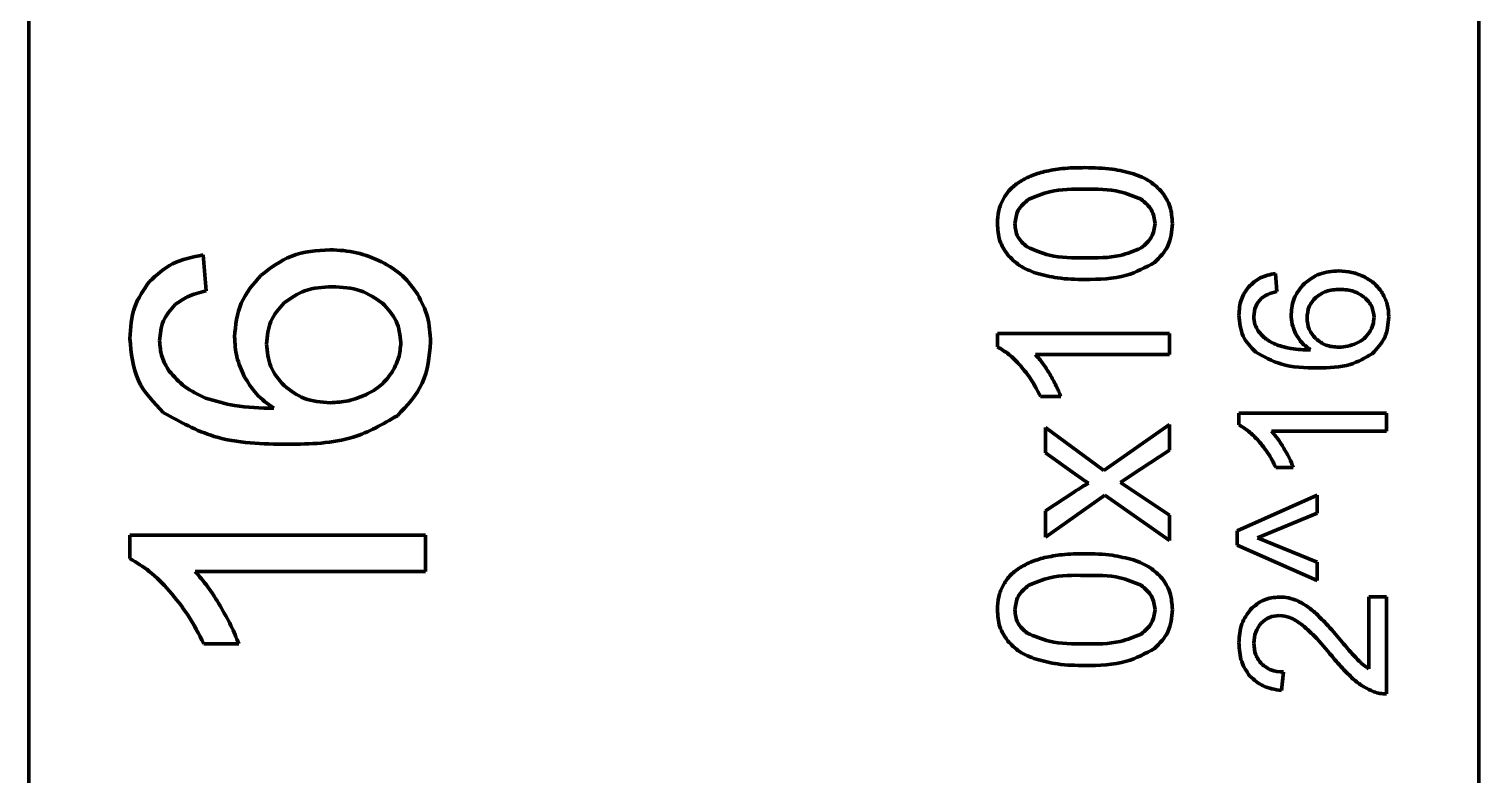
# Model space of a CAD drawing. Header units: millimetres. Extents: x 0 to 1189, y 0 to 841.
# Drawn here: x 372.85 to 402.85, y 400.29 to 415.72 of the extents above; entities that cross this region are included whole.
import ezdxf

# ---------------------------------------------------------------- set-up
doc = ezdxf.new("R2010")
doc.units = ezdxf.units.MM
doc.header["$LTSCALE"] = 0.75
doc.layers.add('Visible', color=7, linetype='Continuous', lineweight=70)

msp = doc.modelspace()

# ---------------------------------------------------------------- linework, layer by layer
at = {"layer": 'Visible', "extrusion": (-1e-16, -1, 0)}
for p, q in [((372.852, 123.899), (372.852, 673.232)), ((402.852, 123.899), (402.852, 673.232)), ((376.457, 411.045), (376.515, 410.301)), ((398.642, 410.661), (398.671, 410.29)), ((392.889, 409.144), (392.889, 409.424)), ((392.889, 409.424), (396.447, 409.424)), ((396.447, 409.424), (396.447, 408.989)), ((396.447, 408.989), (393.674, 408.989)), ((394.199, 408.119), (393.778, 408.119)), ((397.886, 407.531), (397.886, 407.771)), ((397.886, 407.771), (400.935, 407.771)), ((400.935, 407.771), (400.935, 407.399)), ((393.88, 406.956), (393.88, 407.476)), ((393.88, 407.476), (395.089, 406.588)), ((395.089, 406.588), (396.447, 407.543)), ((396.447, 407.543), (396.447, 407.009)), ((400.935, 407.399), (398.559, 407.399)), ((394.487, 406.523), (393.88, 406.956)), ((396.447, 407.009), (395.65, 406.482)), ((399.009, 406.653), (398.648, 406.653)), ((395.65, 406.482), (395.434, 406.342)), ((395.434, 406.342), (396.447, 405.667)), ((393.88, 405.754), (394.482, 406.149)), ((395.113, 406.078), (393.88, 405.211)), ((396.447, 405.14), (395.113, 406.078)), ((397.847, 405.344), (399.506, 406.079)), ((399.506, 406.079), (399.506, 405.704)), ((393.88, 405.211), (393.88, 405.754)), ((396.447, 405.667), (396.447, 405.14)), ((399.506, 405.704), (398.269, 405.193)), ((397.847, 405.044), (397.847, 405.344)), ((374.94, 404.767), (374.94, 405.249)), ((374.94, 405.249), (381.056, 405.249)), ((381.056, 405.249), (381.056, 404.501)), ((399.506, 404.313), (397.847, 405.044)), ((398.269, 405.193), (399.506, 404.696)), ((381.056, 404.501), (376.291, 404.501)), ((399.506, 404.696), (399.506, 404.313)), ((400.576, 402.488), (400.576, 403.977)), ((400.576, 403.977), (400.935, 403.977)), ((400.935, 403.977), (400.935, 401.97)), ((377.192, 403.005), (376.469, 403.005)), ((398.804, 402.424), (398.764, 402.041))]:
    msp.add_line(p, q, dxfattribs=at)
at = {"layer": 'Visible'}
for points, knots in [([(393.862, 412.77), (393.983, 412.793), (394.26, 412.846), (394.541, 412.849), (394.7, 412.85)], [0, 0, 0, 0, 0.03696178, 0.08429648, 0.08429648, 0.08429648, 0.08429648]), ([(394.7, 412.85), (394.888, 412.847), (395.229, 412.843), (395.559, 412.759), (395.706, 412.722)], [0, 0, 0, 0, 0.0564493, 0.10181, 0.10181, 0.10181, 0.10181]), ([(393.004, 412.195), (393.047, 412.264), (393.134, 412.404), (393.267, 412.501), (393.335, 412.55)], [0, 0, 0, 0, 0.02413357, 0.04898118, 0.04898118, 0.04898118, 0.04898118]), ([(393.335, 412.55), (393.413, 412.595), (393.58, 412.69), (393.764, 412.742), (393.862, 412.77)], [0, 0, 0, 0, 0.02705952, 0.05729504, 0.05729504, 0.05729504, 0.05729504]), ([(395.706, 412.722), (395.825, 412.676), (396.049, 412.59), (396.219, 412.419), (396.299, 412.339)], [0, 0, 0, 0, 0.03753988, 0.07125831, 0.07125831, 0.07125831, 0.07125831]), ([(394.7, 412.403), (394.453, 412.405), (394.05, 412.409), (393.68, 412.257), (393.537, 412.198)], [0, 0, 0, 0, 0.0730065, 0.1190831, 0.1190831, 0.1190831, 0.1190831]), ([(395.86, 412.198), (395.716, 412.257), (395.347, 412.409), (394.945, 412.405), (394.7, 412.403)], [0, 0, 0, 0, 0.0461337, 0.1188387, 0.1188387, 0.1188387, 0.1188387]), ([(396.299, 412.339), (396.36, 412.245), (396.487, 412.05), (396.501, 411.816), (396.508, 411.694)], [0, 0, 0, 0, 0.03284543, 0.06879529, 0.06879529, 0.06879529, 0.06879529]), ([(392.889, 411.694), (392.893, 411.785), (392.9, 411.959), (392.97, 412.118), (393.004, 412.195)], [0, 0, 0, 0, 0.02692746, 0.05173875, 0.05173875, 0.05173875, 0.05173875]), ([(393.537, 412.198), (393.453, 412.128), (393.292, 411.995), (393.263, 411.788), (393.249, 411.689)], [0, 0, 0, 0, 0.03148978, 0.06035276, 0.06035276, 0.06035276, 0.06035276]), ([(396.15, 411.694), (396.136, 411.792), (396.106, 411.997), (395.944, 412.129), (395.86, 412.198)], [0, 0, 0, 0, 0.02852723, 0.06005392, 0.06005392, 0.06005392, 0.06005392]), ([(393.097, 411.052), (393.036, 411.146), (392.909, 411.34), (392.896, 411.573), (392.889, 411.694)], [0, 0, 0, 0, 0.03274909, 0.06851516, 0.06851516, 0.06851516, 0.06851516]), ([(393.249, 411.689), (393.26, 411.594), (393.282, 411.402), (393.429, 411.275), (393.503, 411.211)], [0, 0, 0, 0, 0.02769224, 0.05597181, 0.05597181, 0.05597181, 0.05597181]), ([(395.861, 411.19), (395.945, 411.26), (396.106, 411.392), (396.136, 411.597), (396.15, 411.694)], [0, 0, 0, 0, 0.03146419, 0.05998375, 0.05998375, 0.05998375, 0.05998375]), ([(396.508, 411.694), (396.494, 411.534), (396.467, 411.221), (396.248, 410.998), (396.14, 410.889)], [0, 0, 0, 0, 0.04666463, 0.09101806, 0.09101806, 0.09101806, 0.09101806]), ([(375.343, 410.494), (375.495, 410.633), (375.813, 410.922), (376.236, 411.003), (376.457, 411.045)], [0, 0, 0, 0, 0.0604266, 0.1263891, 0.1263891, 0.1263891, 0.1263891]), ([(377.655, 410.627), (377.858, 410.781), (378.278, 411.099), (378.805, 411.135), (379.079, 411.153)], [0, 0, 0, 0, 0.0744046, 0.1546914, 0.1546914, 0.1546914, 0.1546914]), ([(379.079, 411.153), (379.265, 411.143), (379.635, 411.124), (379.976, 410.978), (380.144, 410.906)], [0, 0, 0, 0, 0.0556574, 0.1101696, 0.1101696, 0.1101696, 0.1101696]), ([(393.688, 410.668), (393.57, 410.714), (393.345, 410.801), (393.176, 410.972), (393.097, 411.052)], [0, 0, 0, 0, 0.03755127, 0.07122184, 0.07122184, 0.07122184, 0.07122184]), ([(393.503, 411.211), (393.655, 411.146), (394.035, 410.983), (394.45, 410.985), (394.7, 410.986)], [0, 0, 0, 0, 0.0491003, 0.1228677, 0.1228677, 0.1228677, 0.1228677]), ([(394.7, 410.986), (394.946, 410.983), (395.348, 410.979), (395.718, 411.131), (395.861, 411.19)], [0, 0, 0, 0, 0.0728558, 0.1189609, 0.1189609, 0.1189609, 0.1189609]), ([(380.144, 410.906), (380.298, 410.817), (380.598, 410.645), (380.8, 410.364), (380.898, 410.226)], [0, 0, 0, 0, 0.0524488, 0.1025426, 0.1025426, 0.1025426, 0.1025426]), ([(396.14, 410.889), (395.95, 410.788), (395.503, 410.548), (394.993, 410.542), (394.7, 410.539)], [0, 0, 0, 0, 0.063809, 0.1501974, 0.1501974, 0.1501974, 0.1501974]), ([(399.239, 410.452), (399.34, 410.529), (399.55, 410.688), (399.812, 410.705), (399.949, 410.714)], [0, 0, 0, 0, 0.03708767, 0.07710738, 0.07710738, 0.07710738, 0.07710738]), ([(399.949, 410.714), (400.042, 410.709), (400.226, 410.7), (400.396, 410.627), (400.48, 410.591)], [0, 0, 0, 0, 0.02774296, 0.0549151, 0.0549151, 0.0549151, 0.0549151]), ([(374.94, 409.316), (374.954, 409.541), (374.98, 409.972), (375.226, 410.326), (375.343, 410.494)], [0, 0, 0, 0, 0.0661607, 0.1266581, 0.1266581, 0.1266581, 0.1266581]), ([(377.105, 409.354), (377.128, 409.594), (377.175, 410.078), (377.495, 410.444), (377.655, 410.627)], [0, 0, 0, 0, 0.0705871, 0.1418791, 0.1418791, 0.1418791, 0.1418791]), ([(394.7, 410.539), (394.509, 410.541), (394.167, 410.546), (393.835, 410.63), (393.688, 410.668)], [0, 0, 0, 0, 0.0568131, 0.1023112, 0.1023112, 0.1023112, 0.1023112]), ([(398.087, 410.386), (398.163, 410.455), (398.321, 410.599), (398.532, 410.64), (398.642, 410.661)], [0, 0, 0, 0, 0.03012022, 0.06299987, 0.06299987, 0.06299987, 0.06299987]), ([(398.965, 409.818), (398.977, 409.937), (399, 410.178), (399.159, 410.361), (399.239, 410.452)], [0, 0, 0, 0, 0.0351848, 0.07072096, 0.07072096, 0.07072096, 0.07072096]), ([(400.48, 410.591), (400.557, 410.547), (400.706, 410.461), (400.807, 410.321), (400.856, 410.253)], [0, 0, 0, 0, 0.02614356, 0.0511133, 0.0511133, 0.0511133, 0.0511133]), ([(376.515, 410.301), (376.384, 410.27), (376.153, 410.214), (375.959, 410.078), (375.875, 410.019)], [0, 0, 0, 0, 0.03988184, 0.07049151, 0.07049151, 0.07049151, 0.07049151]), ([(379.124, 410.388), (378.93, 410.379), (378.565, 410.36), (378.268, 410.15), (378.129, 410.052)], [0, 0, 0, 0, 0.0570793, 0.1069887, 0.1069887, 0.1069887, 0.1069887]), ([(380.163, 410.048), (380.018, 410.147), (379.705, 410.36), (379.327, 410.379), (379.124, 410.388)], [0, 0, 0, 0, 0.0518199, 0.1112267, 0.1112267, 0.1112267, 0.1112267]), ([(380.898, 410.226), (380.975, 410.076), (381.131, 409.767), (381.15, 409.422), (381.16, 409.246)], [0, 0, 0, 0, 0.0501249, 0.1024728, 0.1024728, 0.1024728, 0.1024728]), ([(397.886, 409.799), (397.893, 409.911), (397.906, 410.126), (398.028, 410.302), (398.087, 410.386)], [0, 0, 0, 0, 0.03297835, 0.06313391, 0.06313391, 0.06313391, 0.06313391]), ([(398.352, 410.149), (398.305, 410.096), (398.212, 409.988), (398.199, 409.847), (398.193, 409.776)], [0, 0, 0, 0, 0.02068734, 0.0414735, 0.0414735, 0.0414735, 0.0414735]), ([(398.671, 410.29), (398.606, 410.274), (398.491, 410.246), (398.394, 410.178), (398.352, 410.149)], [0, 0, 0, 0, 0.01987946, 0.03513716, 0.03513716, 0.03513716, 0.03513716]), ([(399.476, 410.166), (399.423, 410.106), (399.316, 409.985), (399.302, 409.824), (399.294, 409.743)], [0, 0, 0, 0, 0.02332058, 0.04705666, 0.04705666, 0.04705666, 0.04705666]), ([(399.972, 410.333), (399.875, 410.328), (399.693, 410.319), (399.545, 410.214), (399.476, 410.166)], [0, 0, 0, 0, 0.0284517, 0.05332954, 0.05332954, 0.05332954, 0.05332954]), ([(400.489, 410.163), (400.417, 410.213), (400.261, 410.319), (400.072, 410.328), (399.972, 410.333)], [0, 0, 0, 0, 0.02583014, 0.05544198, 0.05544198, 0.05544198, 0.05544198]), ([(400.68, 409.758), (400.671, 409.834), (400.654, 409.991), (400.545, 410.105), (400.489, 410.163)], [0, 0, 0, 0, 0.02246438, 0.04595184, 0.04595184, 0.04595184, 0.04595184]), ([(400.856, 410.253), (400.894, 410.177), (400.972, 410.024), (400.981, 409.852), (400.986, 409.764)], [0, 0, 0, 0, 0.02498523, 0.05107849, 0.05107849, 0.05107849, 0.05107849]), ([(375.875, 410.019), (375.782, 409.912), (375.595, 409.697), (375.568, 409.413), (375.555, 409.271)], [0, 0, 0, 0, 0.04150257, 0.08320338, 0.08320338, 0.08320338, 0.08320338]), ([(378.129, 410.052), (378.023, 409.932), (377.809, 409.689), (377.78, 409.367), (377.766, 409.204)], [0, 0, 0, 0, 0.04678524, 0.09440427, 0.09440427, 0.09440427, 0.09440427]), ([(380.545, 409.233), (380.528, 409.387), (380.493, 409.701), (380.274, 409.93), (380.163, 410.048)], [0, 0, 0, 0, 0.04506763, 0.09218774, 0.09218774, 0.09218774, 0.09218774]), ([(399.064, 409.41), (399.035, 409.475), (398.978, 409.605), (398.969, 409.747), (398.965, 409.818)], [0, 0, 0, 0, 0.02128291, 0.04229661, 0.04229661, 0.04229661, 0.04229661]), ([(398.234, 409.035), (398.132, 409.139), (397.925, 409.352), (397.899, 409.648), (397.886, 409.799)], [0, 0, 0, 0, 0.04230123, 0.08630005, 0.08630005, 0.08630005, 0.08630005]), ([(398.193, 409.776), (398.196, 409.719), (398.204, 409.607), (398.263, 409.511), (398.292, 409.463)], [0, 0, 0, 0, 0.01690771, 0.03325625, 0.03325625, 0.03325625, 0.03325625]), ([(399.294, 409.743), (399.302, 409.662), (399.317, 409.5), (399.423, 409.376), (399.476, 409.314)], [0, 0, 0, 0, 0.02378698, 0.04757266, 0.04757266, 0.04757266, 0.04757266]), ([(400.588, 409.449), (400.615, 409.498), (400.667, 409.594), (400.676, 409.704), (400.68, 409.758)], [0, 0, 0, 0, 0.01657704, 0.03253626, 0.03253626, 0.03253626, 0.03253626]), ([(400.986, 409.764), (400.973, 409.616), (400.945, 409.323), (400.744, 409.11), (400.644, 409.004)], [0, 0, 0, 0, 0.04316115, 0.08555252, 0.08555252, 0.08555252, 0.08555252]), ([(375.638, 407.783), (375.435, 407.993), (375.019, 408.419), (374.967, 409.014), (374.94, 409.316)], [0, 0, 0, 0, 0.0848639, 0.1731336, 0.1731336, 0.1731336, 0.1731336]), ([(375.555, 409.271), (375.563, 409.156), (375.578, 408.931), (375.696, 408.738), (375.755, 408.643)], [0, 0, 0, 0, 0.03391991, 0.06671812, 0.06671812, 0.06671812, 0.06671812]), ([(377.304, 408.535), (377.246, 408.667), (377.131, 408.928), (377.113, 409.212), (377.105, 409.354)], [0, 0, 0, 0, 0.04269746, 0.08485476, 0.08485476, 0.08485476, 0.08485476]), ([(377.766, 409.204), (377.781, 409.042), (377.811, 408.717), (378.023, 408.468), (378.129, 408.344)], [0, 0, 0, 0, 0.0477209, 0.09543933, 0.09543933, 0.09543933, 0.09543933]), ([(380.36, 408.614), (380.414, 408.713), (380.52, 408.906), (380.537, 409.126), (380.545, 409.233)], [0, 0, 0, 0, 0.03325658, 0.06527373, 0.06527373, 0.06527373, 0.06527373]), ([(381.16, 409.246), (381.133, 408.949), (381.078, 408.362), (380.673, 407.933), (380.473, 407.721)], [0, 0, 0, 0, 0.0865891, 0.1716339, 0.1716339, 0.1716339, 0.1716339]), ([(398.292, 409.463), (398.342, 409.407), (398.447, 409.288), (398.591, 409.221), (398.667, 409.186)], [0, 0, 0, 0, 0.02229676, 0.04709502, 0.04709502, 0.04709502, 0.04709502]), ([(399.369, 409.08), (399.306, 409.127), (399.182, 409.217), (399.103, 409.347), (399.064, 409.41)], [0, 0, 0, 0, 0.02330235, 0.04523651, 0.04523651, 0.04523651, 0.04523651]), ([(399.476, 409.314), (399.543, 409.263), (399.683, 409.156), (399.859, 409.144), (399.951, 409.138)], [0, 0, 0, 0, 0.02475819, 0.05170759, 0.05170759, 0.05170759, 0.05170759]), ([(399.951, 409.138), (400.014, 409.142), (400.142, 409.149), (400.26, 409.196), (400.32, 409.22)], [0, 0, 0, 0, 0.01895755, 0.03799199, 0.03799199, 0.03799199, 0.03799199]), ([(400.32, 409.22), (400.374, 409.249), (400.48, 409.306), (400.553, 409.402), (400.588, 409.449)], [0, 0, 0, 0, 0.01835065, 0.03563978, 0.03563978, 0.03563978, 0.03563978]), ([(393.363, 408.757), (393.286, 408.839), (393.146, 408.99), (392.969, 409.096), (392.889, 409.144)], [0, 0, 0, 0, 0.03350902, 0.06143575, 0.06143575, 0.06143575, 0.06143575]), ([(393.674, 408.989), (393.726, 408.93), (393.838, 408.801), (393.927, 408.655), (393.974, 408.577)], [0, 0, 0, 0, 0.02354784, 0.05104854, 0.05104854, 0.05104854, 0.05104854]), ([(399.514, 408.71), (399.254, 408.714), (398.799, 408.72), (398.404, 408.94), (398.234, 409.035)], [0, 0, 0, 0, 0.0764424, 0.1338627, 0.1338627, 0.1338627, 0.1338627]), ([(398.667, 409.186), (398.766, 409.156), (398.994, 409.088), (399.233, 409.083), (399.369, 409.08)], [0, 0, 0, 0, 0.03085547, 0.07129031, 0.07129031, 0.07129031, 0.07129031]), ([(400.644, 409.004), (400.496, 408.918), (400.149, 408.718), (399.745, 408.713), (399.514, 408.71)], [0, 0, 0, 0, 0.050459, 0.1184528, 0.1184528, 0.1184528, 0.1184528]), ([(375.755, 408.643), (375.854, 408.53), (376.065, 408.291), (376.354, 408.157), (376.507, 408.087)], [0, 0, 0, 0, 0.04473129, 0.09448111, 0.09448111, 0.09448111, 0.09448111]), ([(379.822, 408.155), (379.932, 408.214), (380.145, 408.328), (380.29, 408.521), (380.36, 408.614)], [0, 0, 0, 0, 0.03681474, 0.07149986, 0.07149986, 0.07149986, 0.07149986]), ([(393.778, 408.119), (393.719, 408.235), (393.604, 408.463), (393.442, 408.661), (393.363, 408.757)], [0, 0, 0, 0, 0.03911937, 0.07637456, 0.07637456, 0.07637456, 0.07637456]), ([(377.915, 407.875), (377.788, 407.968), (377.541, 408.148), (377.382, 408.409), (377.304, 408.535)], [0, 0, 0, 0, 0.04674885, 0.09075263, 0.09075263, 0.09075263, 0.09075263]), ([(378.129, 408.344), (378.264, 408.241), (378.544, 408.026), (378.898, 408.003), (379.083, 407.991)], [0, 0, 0, 0, 0.0496695, 0.1037348, 0.1037348, 0.1037348, 0.1037348]), ([(393.974, 408.577), (394.02, 408.497), (394.105, 408.349), (394.169, 408.191), (394.199, 408.119)], [0, 0, 0, 0, 0.02753006, 0.05107997, 0.05107997, 0.05107997, 0.05107997]), ([(376.507, 408.087), (376.705, 408.027), (377.164, 407.889), (377.643, 407.88), (377.915, 407.875)], [0, 0, 0, 0, 0.0619017, 0.1430213, 0.1430213, 0.1430213, 0.1430213]), ([(379.083, 407.991), (379.21, 407.998), (379.466, 408.012), (379.703, 408.107), (379.822, 408.155)], [0, 0, 0, 0, 0.0380323, 0.07621886, 0.07621886, 0.07621886, 0.07621886]), ([(378.206, 407.131), (377.685, 407.139), (376.772, 407.153), (375.979, 407.594), (375.638, 407.783)], [0, 0, 0, 0, 0.1533573, 0.2685529, 0.2685529, 0.2685529, 0.2685529]), ([(380.473, 407.721), (380.176, 407.55), (379.479, 407.148), (378.67, 407.137), (378.206, 407.131)], [0, 0, 0, 0, 0.1012298, 0.2376378, 0.2376378, 0.2376378, 0.2376378]), ([(398.292, 407.2), (398.226, 407.27), (398.106, 407.399), (397.955, 407.49), (397.886, 407.531)], [0, 0, 0, 0, 0.02870716, 0.05263204, 0.05263204, 0.05263204, 0.05263204]), ([(398.648, 406.653), (398.597, 406.753), (398.498, 406.948), (398.36, 407.117), (398.292, 407.2)], [0, 0, 0, 0, 0.03351356, 0.06543015, 0.06543015, 0.06543015, 0.06543015]), ([(398.559, 407.399), (398.603, 407.348), (398.699, 407.238), (398.775, 407.113), (398.816, 407.045)], [0, 0, 0, 0, 0.02017349, 0.04373331, 0.04373331, 0.04373331, 0.04373331]), ([(398.816, 407.045), (398.855, 406.977), (398.928, 406.85), (398.983, 406.715), (399.009, 406.653)], [0, 0, 0, 0, 0.02358501, 0.04376026, 0.04376026, 0.04376026, 0.04376026]), ([(394.77, 406.327), (394.719, 406.361), (394.624, 406.425), (394.531, 406.492), (394.487, 406.523)], [0, 0, 0, 0, 0.01818785, 0.03440349, 0.03440349, 0.03440349, 0.03440349]), ([(394.482, 406.149), (394.534, 406.182), (394.629, 406.243), (394.726, 406.301), (394.77, 406.327)], [0, 0, 0, 0, 0.01869445, 0.03387931, 0.03387931, 0.03387931, 0.03387931]), ([(375.755, 404.102), (375.623, 404.243), (375.382, 404.502), (375.078, 404.684), (374.94, 404.767)], [0, 0, 0, 0, 0.0575918, 0.1055894, 0.1055894, 0.1055894, 0.1055894]), ([(393.335, 404.567), (393.413, 404.612), (393.58, 404.707), (393.764, 404.76), (393.862, 404.787)], [0, 0, 0, 0, 0.02705958, 0.05729507, 0.05729507, 0.05729507, 0.05729507]), ([(393.862, 404.787), (393.983, 404.811), (394.26, 404.863), (394.541, 404.866), (394.7, 404.867)], [0, 0, 0, 0, 0.03696178, 0.08429648, 0.08429648, 0.08429648, 0.08429648]), ([(394.7, 404.867), (394.888, 404.865), (395.229, 404.86), (395.559, 404.776), (395.706, 404.739)], [0, 0, 0, 0, 0.0564493, 0.10181, 0.10181, 0.10181, 0.10181]), ([(395.706, 404.739), (395.825, 404.694), (396.049, 404.607), (396.219, 404.437), (396.299, 404.356)], [0, 0, 0, 0, 0.03753988, 0.07125828, 0.07125828, 0.07125828, 0.07125828]), ([(376.291, 404.501), (376.379, 404.399), (376.572, 404.178), (376.724, 403.927), (376.806, 403.792)], [0, 0, 0, 0, 0.04047163, 0.08773694, 0.08773694, 0.08773694, 0.08773694]), ([(393.004, 404.212), (393.047, 404.281), (393.134, 404.421), (393.267, 404.518), (393.335, 404.567)], [0, 0, 0, 0, 0.02413349, 0.04898112, 0.04898112, 0.04898112, 0.04898112]), ([(394.7, 404.42), (394.453, 404.423), (394.05, 404.427), (393.68, 404.275), (393.537, 404.216)], [0, 0, 0, 0, 0.0730065, 0.1190832, 0.1190832, 0.1190832, 0.1190832]), ([(395.86, 404.216), (395.716, 404.275), (395.347, 404.426), (394.945, 404.422), (394.7, 404.42)], [0, 0, 0, 0, 0.0461337, 0.1188387, 0.1188387, 0.1188387, 0.1188387]), ([(376.469, 403.005), (376.367, 403.206), (376.169, 403.597), (375.89, 403.936), (375.755, 404.102)], [0, 0, 0, 0, 0.0672343, 0.1312648, 0.1312648, 0.1312648, 0.1312648]), ([(392.889, 403.712), (392.893, 403.802), (392.9, 403.976), (392.97, 404.136), (393.004, 404.212)], [0, 0, 0, 0, 0.02692746, 0.05173875, 0.05173875, 0.05173875, 0.05173875]), ([(393.537, 404.216), (393.453, 404.146), (393.292, 404.012), (393.263, 403.806), (393.249, 403.707)], [0, 0, 0, 0, 0.03148979, 0.06035273, 0.06035273, 0.06035273, 0.06035273]), ([(396.15, 403.712), (396.136, 403.809), (396.106, 404.014), (395.944, 404.146), (395.86, 404.216)], [0, 0, 0, 0, 0.0285272, 0.0600539, 0.0600539, 0.0600539, 0.0600539]), ([(396.299, 404.356), (396.36, 404.263), (396.487, 404.067), (396.501, 403.834), (396.508, 403.712)], [0, 0, 0, 0, 0.03284543, 0.06879529, 0.06879529, 0.06879529, 0.06879529]), ([(398.128, 403.718), (398.214, 403.793), (398.387, 403.942), (398.615, 403.963), (398.729, 403.973)], [0, 0, 0, 0, 0.03318337, 0.06672383, 0.06672383, 0.06672383, 0.06672383]), ([(398.729, 403.973), (398.79, 403.97), (398.913, 403.963), (399.029, 403.92), (399.087, 403.898)], [0, 0, 0, 0, 0.01816613, 0.03678526, 0.03678526, 0.03678526, 0.03678526]), ([(399.087, 403.898), (399.149, 403.868), (399.283, 403.8), (399.397, 403.703), (399.458, 403.651)], [0, 0, 0, 0, 0.02061182, 0.04471861, 0.04471861, 0.04471861, 0.04471861]), ([(376.806, 403.792), (376.884, 403.655), (377.03, 403.401), (377.141, 403.13), (377.192, 403.005)], [0, 0, 0, 0, 0.04731583, 0.08779107, 0.08779107, 0.08779107, 0.08779107]), ([(393.097, 403.07), (393.036, 403.163), (392.909, 403.358), (392.896, 403.59), (392.889, 403.712)], [0, 0, 0, 0, 0.0327491, 0.06851517, 0.06851517, 0.06851517, 0.06851517]), ([(393.249, 403.707), (393.26, 403.612), (393.282, 403.419), (393.429, 403.292), (393.503, 403.228)], [0, 0, 0, 0, 0.02769224, 0.05597181, 0.05597181, 0.05597181, 0.05597181]), ([(395.861, 403.208), (395.945, 403.277), (396.106, 403.409), (396.136, 403.614), (396.15, 403.712)], [0, 0, 0, 0, 0.0314642, 0.05998375, 0.05998375, 0.05998375, 0.05998375]), ([(396.508, 403.712), (396.494, 403.551), (396.467, 403.239), (396.248, 403.015), (396.14, 402.907)], [0, 0, 0, 0, 0.04666467, 0.09101806, 0.09101806, 0.09101806, 0.09101806]), ([(397.886, 403.027), (397.893, 403.162), (397.907, 403.417), (398.058, 403.622), (398.128, 403.718)], [0, 0, 0, 0, 0.03960956, 0.07471133, 0.07471133, 0.07471133, 0.07471133]), ([(398.721, 403.59), (398.65, 403.583), (398.508, 403.57), (398.401, 403.478), (398.347, 403.431)], [0, 0, 0, 0, 0.0208066, 0.04151273, 0.04151273, 0.04151273, 0.04151273]), ([(399.169, 403.416), (399.095, 403.467), (398.958, 403.56), (398.795, 403.58), (398.721, 403.59)], [0, 0, 0, 0, 0.02650133, 0.04870381, 0.04870381, 0.04870381, 0.04870381]), ([(399.458, 403.651), (399.536, 403.575), (399.724, 403.393), (399.893, 403.193), (399.992, 403.076)], [0, 0, 0, 0, 0.03260303, 0.0785153, 0.0785153, 0.0785153, 0.0785153]), ([(393.503, 403.228), (393.655, 403.163), (394.035, 403.001), (394.45, 403.002), (394.7, 403.003)], [0, 0, 0, 0, 0.0491004, 0.1228677, 0.1228677, 0.1228677, 0.1228677]), ([(394.7, 403.003), (394.946, 403.001), (395.348, 402.997), (395.718, 403.149), (395.861, 403.208)], [0, 0, 0, 0, 0.0728558, 0.1189609, 0.1189609, 0.1189609, 0.1189609]), ([(398.347, 403.431), (398.302, 403.373), (398.21, 403.251), (398.2, 403.098), (398.195, 403.018)], [0, 0, 0, 0, 0.02152814, 0.0449067, 0.0449067, 0.0449067, 0.0449067]), ([(399.812, 402.747), (399.695, 402.889), (399.498, 403.13), (399.264, 403.333), (399.169, 403.416)], [0, 0, 0, 0, 0.05516414, 0.09293459, 0.09293459, 0.09293459, 0.09293459]), ([(393.688, 402.685), (393.57, 402.731), (393.345, 402.818), (393.176, 402.989), (393.097, 403.07)], [0, 0, 0, 0, 0.03755126, 0.07122185, 0.07122185, 0.07122185, 0.07122185]), ([(396.14, 402.907), (395.95, 402.805), (395.503, 402.566), (394.993, 402.56), (394.7, 402.556)], [0, 0, 0, 0, 0.063809, 0.1501974, 0.1501974, 0.1501974, 0.1501974]), ([(398.111, 402.337), (398.045, 402.434), (397.905, 402.642), (397.893, 402.893), (397.886, 403.027)], [0, 0, 0, 0, 0.03448187, 0.07377026, 0.07377026, 0.07377026, 0.07377026]), ([(398.195, 403.018), (398.2, 402.934), (398.21, 402.774), (398.309, 402.648), (398.356, 402.587)], [0, 0, 0, 0, 0.02456597, 0.04697132, 0.04697132, 0.04697132, 0.04697132]), ([(399.992, 403.076), (400.07, 402.983), (400.193, 402.836), (400.325, 402.697), (400.374, 402.645)], [0, 0, 0, 0, 0.03629637, 0.05759704, 0.05759704, 0.05759704, 0.05759704]), ([(394.7, 402.556), (394.509, 402.559), (394.167, 402.563), (393.835, 402.648), (393.688, 402.685)], [0, 0, 0, 0, 0.0568131, 0.1023112, 0.1023112, 0.1023112, 0.1023112]), ([(400.272, 402.259), (400.199, 402.327), (400.035, 402.479), (399.892, 402.651), (399.812, 402.747)], [0, 0, 0, 0, 0.02975267, 0.06709219, 0.06709219, 0.06709219, 0.06709219]), ([(400.374, 402.645), (400.407, 402.616), (400.471, 402.558), (400.542, 402.511), (400.576, 402.488)], [0, 0, 0, 0, 0.01330724, 0.02563809, 0.02563809, 0.02563809, 0.02563809]), ([(398.764, 402.041), (398.633, 402.06), (398.385, 402.096), (398.198, 402.26), (398.111, 402.337)], [0, 0, 0, 0, 0.03891673, 0.0731225, 0.0731225, 0.0731225, 0.0731225]), ([(398.356, 402.587), (398.418, 402.54), (398.549, 402.44), (398.715, 402.429), (398.804, 402.424)], [0, 0, 0, 0, 0.0227825, 0.0485998, 0.0485998, 0.0485998, 0.0485998]), ([(400.676, 402.014), (400.606, 402.044), (400.461, 402.108), (400.337, 402.207), (400.272, 402.259)], [0, 0, 0, 0, 0.02265837, 0.04743641, 0.04743641, 0.04743641, 0.04743641]), ([(400.935, 401.97), (400.89, 401.971), (400.802, 401.973), (400.718, 402), (400.676, 402.014)], [0, 0, 0, 0, 0.01323248, 0.02638369, 0.02638369, 0.02638369, 0.02638369])]:
    msp.add_open_spline(points, degree=3, knots=knots, dxfattribs=at)

doc.saveas('drawing.dxf')
